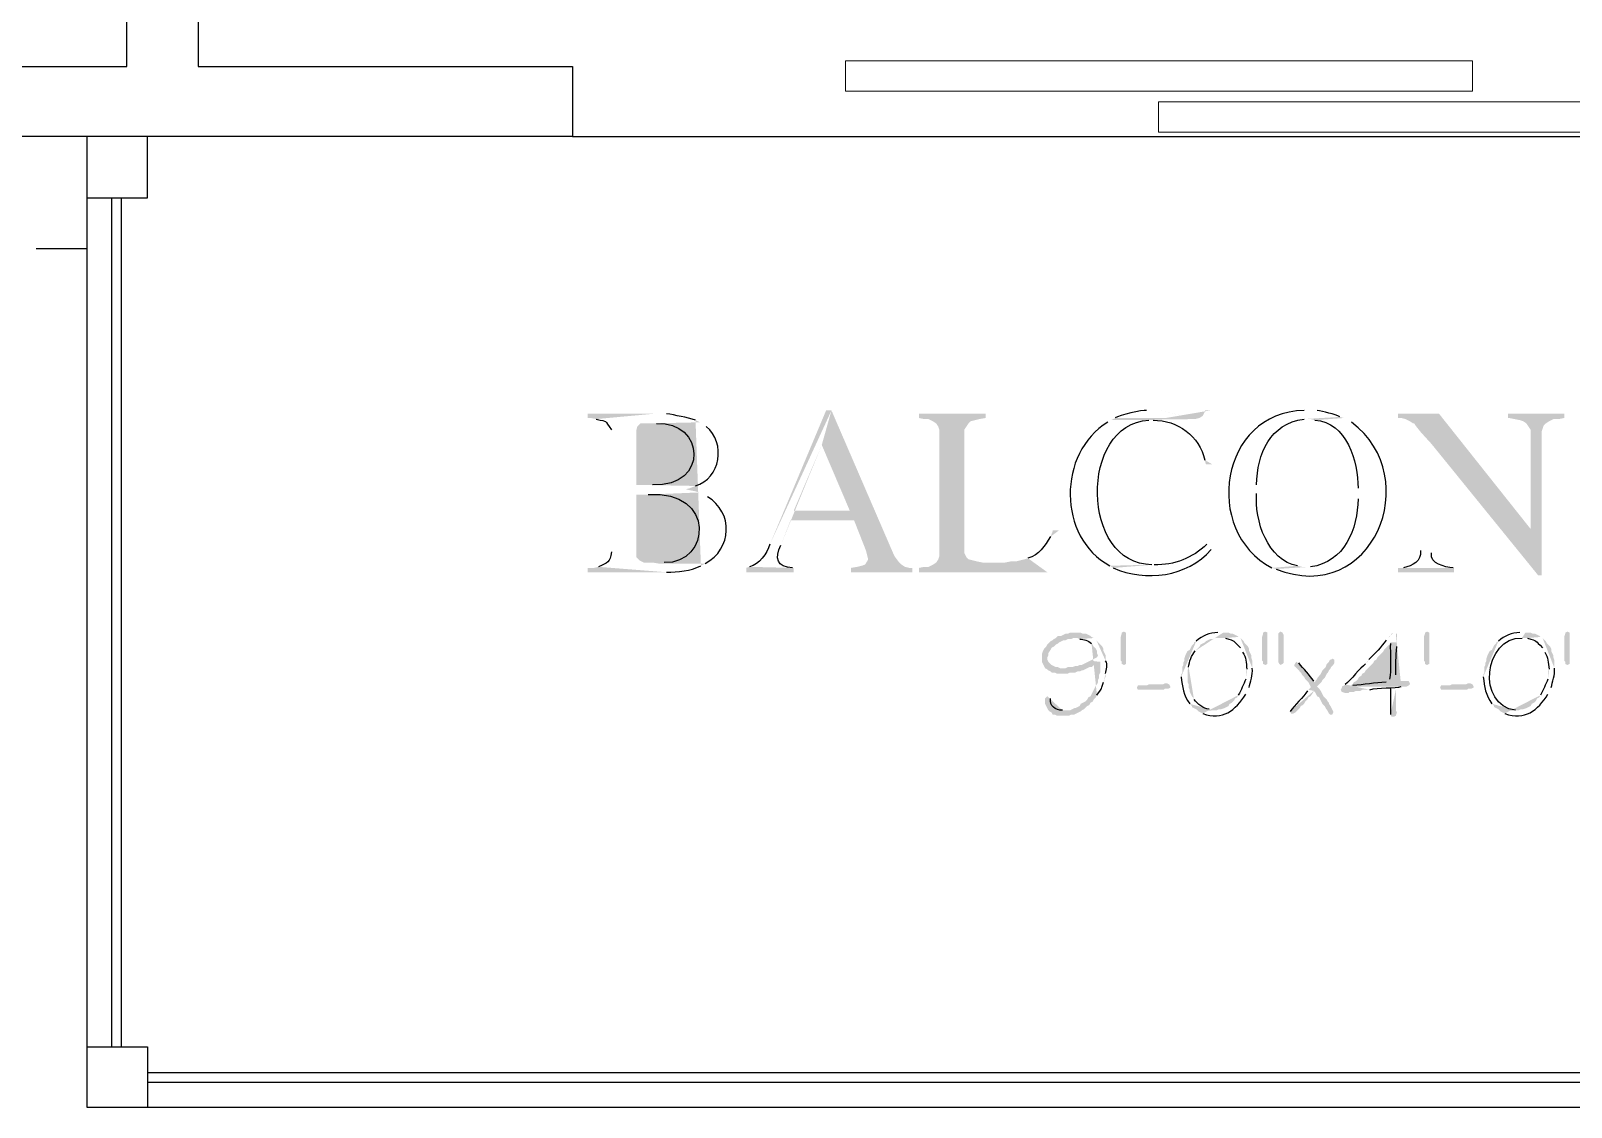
# Model space of a CAD drawing. Header units: inches. Extents: x -167 to 6071, y -6287 to -2731.
# Drawn here: x 1152.2 to 1228.3, y -6100 to -6046.8 of the extents above; entities that cross this region are included whole.
import ezdxf

# ---------------------------------------------------------------- set-up
doc = ezdxf.new("R2010")
doc.units = ezdxf.units.IN
doc.header["$LTSCALE"] = 96
doc.header["$MEASUREMENT"] = 0
doc.layers.add('Doors', color=5, linetype='Continuous', lineweight=9)
doc.layers.add('PDF_Geometry', color=7, linetype='Continuous', true_color=0x4a4a4a)
doc.layers.add('PDF_Solid Fills', color=7, linetype='Continuous')

msp = doc.modelspace()

# ---------------------------------------------------------------- hatches: boundary and pattern name
at = {"layer": 'PDF_Solid Fills', "transparency": 33554559}
h = msp.add_hatch(color=256, dxfattribs=at)
h.paths.add_polyline_path([(1182.997, -6065.749), (1179.69, -6065.749), (1179.69, -6065.962), (1179.85, -6065.962), (1180.117, -6066.015)], flags=0)
h.paths.add_polyline_path([(1180.863, -6066.549), (1180.863, -6072.575)], flags=0)
h.paths.add_polyline_path([(1180.223, -6073.322), (1180.01, -6073.375), (1179.69, -6073.375), (1179.69, -6073.589), (1183.583, -6073.589)], flags=0)
h.paths.add_polyline_path([(1185.29, -6073.269), (1185.503, -6073.162), (1183.21, -6073.162), (1182.89, -6073.109), (1182.463, -6073.109), (1182.25, -6073.002), (1182.09, -6072.842), (1182.09, -6069.749), (1182.623, -6069.749), (1185.237, -6069.642), (1185.023, -6069.589), (1184.757, -6069.535), (1184.543, -6069.482), (1184.757, -6069.429), (1185.023, -6069.322), (1182.09, -6069.269), (1182.09, -6066.602), (1182.143, -6066.389), (1182.303, -6066.229), (1182.783, -6066.229), (1185.237, -6066.175), (1185.023, -6066.069)], flags=0)
h.paths.add_polyline_path([(1183.583, -6065.749), (1183.317, -6065.749)], flags=0)
h = msp.add_hatch(color=256, dxfattribs=at)
h.paths.add_polyline_path([(1185.237, -6066.175), (1182.783, -6066.229), (1183.103, -6066.229)], flags=0)
h.paths.add_polyline_path([(1182.89, -6069.269), (1182.09, -6069.269), (1185.023, -6069.322)], flags=0)
h.paths.add_polyline_path([(1185.557, -6066.389), (1185.397, -6066.282)], flags=0)
h = msp.add_hatch(color=256, dxfattribs=at)
h.paths.add_polyline_path([(1191.743, -6065.589), (1191.477, -6065.589), (1188.703, -6072.202)], flags=0)
h.paths.add_polyline_path([(1187.69, -6073.322), (1187.53, -6073.375), (1187.53, -6073.589), (1189.877, -6073.589), (1189.877, -6073.375), (1189.823, -6073.375)], flags=0)
h.paths.add_polyline_path([(1189.237, -6072.255), (1189.717, -6071.029), (1192.863, -6071.029), (1189.877, -6070.549), (1191.263, -6067.295)], flags=0)
for points in [[(1191.743, -6065.589), (1191.263, -6067.295), (1192.65, -6070.549), (1189.877, -6070.549), (1192.863, -6071.029), (1193.45, -6072.522), (1193.503, -6072.735), (1193.557, -6072.949), (1193.503, -6073.055), (1193.397, -6073.215), (1193.237, -6073.269), (1193.023, -6073.322), (1192.703, -6073.375), (1192.703, -6073.589), (1195.743, -6073.589), (1195.743, -6073.375), (1195.583, -6073.375), (1195.37, -6073.322), (1195.21, -6073.215), (1195.05, -6073.055), (1194.89, -6072.842), (1194.783, -6072.629)], [(1199.37, -6065.749), (1196.063, -6065.749), (1196.063, -6065.962), (1196.33, -6066.015), (1196.543, -6066.015), (1196.757, -6066.122), (1196.917, -6066.229), (1197.023, -6066.389), (1197.077, -6066.549), (1197.077, -6072.789), (1197.023, -6072.949), (1196.917, -6073.109), (1199.743, -6073.109), (1199.21, -6073.109), (1198.943, -6073.055), (1198.517, -6072.949), (1198.41, -6072.842), (1198.303, -6072.629), (1198.303, -6066.549), (1198.41, -6066.389), (1198.517, -6066.229), (1198.623, -6066.122), (1199.05, -6066.015), (1199.37, -6065.962)], [(1221.77, -6065.749), (1219.743, -6065.749), (1219.743, -6065.962), (1219.903, -6065.962), (1220.117, -6066.015), (1220.33, -6066.122), (1220.49, -6066.229), (1220.543, -6066.229), (1220.65, -6066.389), (1220.863, -6066.655), (1221.397, -6067.242), (1226.677, -6073.749), (1226.303, -6071.455)], [(1227.957, -6065.749), (1225.183, -6065.749), (1225.183, -6065.962), (1225.237, -6065.962), (1225.77, -6066.069), (1225.93, -6066.122), (1226.09, -6066.229), (1226.197, -6066.389), (1226.303, -6066.549), (1226.303, -6071.455), (1226.677, -6073.749), (1226.837, -6073.749), (1226.837, -6066.655), (1226.89, -6066.495), (1226.943, -6066.335), (1227.05, -6066.229), (1227.21, -6066.122), (1227.423, -6066.015), (1227.69, -6066.015), (1227.957, -6065.962)], [(1203.797, -6076.575), (1203.53, -6076.575), (1203.423, -6076.629), (1203.317, -6076.629), (1203.21, -6076.682), (1203.103, -6076.735), (1202.943, -6076.735), (1202.837, -6076.842), (1202.73, -6076.895), (1202.677, -6076.949), (1202.57, -6077.002), (1202.463, -6077.109), (1202.41, -6077.162), (1202.357, -6077.269), (1202.25, -6077.375), (1202.197, -6077.482), (1202.143, -6077.642), (1202.143, -6078.015), (1202.197, -6078.122), (1202.303, -6078.335), (1203.21, -6078.335), (1203.05, -6078.335), (1202.943, -6078.282), (1202.837, -6078.282), (1202.623, -6078.175), (1202.57, -6078.122), (1202.463, -6078.015), (1202.41, -6077.909), (1202.41, -6077.802), (1202.463, -6077.695), (1202.463, -6077.589), (1202.57, -6077.429), (1202.623, -6077.322), (1202.73, -6077.269), (1202.837, -6077.162), (1202.943, -6077.109), (1202.997, -6077.055), (1203.21, -6076.949), (1203.317, -6076.949), (1203.423, -6076.895), (1203.583, -6076.895), (1203.69, -6076.842), (1204.703, -6076.842), (1204.597, -6076.789), (1204.543, -6076.735), (1204.33, -6076.629), (1204.17, -6076.629), (1204.063, -6076.575), (1203.957, -6076.575)], [(1206.303, -6076.789), (1206.303, -6078.122), (1206.197, -6078.175), (1206.09, -6078.122), (1206.09, -6078.015), (1206.037, -6077.962), (1206.037, -6076.789), (1206.09, -6076.629), (1206.09, -6076.575), (1206.197, -6076.522), (1206.303, -6076.575)], [(1213.183, -6076.522), (1213.077, -6076.575), (1213.077, -6076.629), (1213.023, -6076.789), (1213.023, -6077.962), (1213.077, -6078.015), (1213.077, -6078.122), (1213.183, -6078.175), (1213.29, -6078.122), (1213.29, -6076.575)], [(1213.93, -6076.522), (1213.877, -6076.575), (1213.823, -6076.629), (1213.823, -6078.015), (1213.877, -6078.122), (1213.93, -6078.175), (1214.037, -6078.122), (1214.09, -6078.069), (1214.09, -6076.682), (1214.037, -6076.575)], [(1221.29, -6076.789), (1221.29, -6078.122), (1221.183, -6078.175), (1221.077, -6078.122), (1221.077, -6078.015), (1221.023, -6077.962), (1221.023, -6076.789), (1221.077, -6076.629), (1221.077, -6076.575), (1221.183, -6076.522), (1221.29, -6076.575)], [(1228.117, -6076.522), (1228.01, -6076.575), (1228.01, -6076.629), (1227.957, -6076.789), (1227.957, -6077.962), (1228.01, -6078.015), (1228.01, -6078.122), (1228.117, -6078.175), (1228.223, -6078.122), (1228.223, -6076.575)], [(1204.543, -6077.962), (1204.117, -6078.175), (1204.01, -6078.175), (1203.903, -6078.229), (1203.797, -6078.229), (1203.637, -6078.282), (1203.423, -6078.282), (1203.317, -6078.335), (1202.303, -6078.335), (1202.41, -6078.389), (1202.463, -6078.442), (1202.57, -6078.495), (1202.623, -6078.549), (1202.783, -6078.549), (1202.89, -6078.602), (1203.423, -6078.602), (1203.53, -6078.549), (1203.797, -6078.549), (1203.903, -6078.495), (1204.01, -6078.495), (1204.117, -6078.442), (1204.17, -6078.442), (1204.49, -6078.282), (1204.597, -6078.282), (1204.703, -6078.175), (1204.917, -6078.069), (1204.97, -6078.015)], [(1216.49, -6077.855), (1216.437, -6077.909), (1216.383, -6077.909), (1216.33, -6078.015), (1216.223, -6078.122), (1216.17, -6078.282), (1216.117, -6078.335), (1216.01, -6078.442), (1215.957, -6078.549), (1215.903, -6078.655), (1215.797, -6078.762), (1215.743, -6078.869), (1215.69, -6078.922), (1215.637, -6079.029), (1215.317, -6079.029), (1215.37, -6079.135), (1215.423, -6079.242), (1215.423, -6079.295), (1215.317, -6079.402), (1215.583, -6079.455), (1215.637, -6079.509), (1215.743, -6079.722), (1215.85, -6079.775), (1215.903, -6079.882), (1215.957, -6079.989), (1216.01, -6080.095), (1216.117, -6080.202), (1216.17, -6080.309), (1216.277, -6080.469), (1216.33, -6080.575), (1216.383, -6080.629), (1216.49, -6080.629), (1216.543, -6080.522), (1216.543, -6080.469), (1216.49, -6080.362), (1216.437, -6080.255), (1216.33, -6080.095), (1216.33, -6080.042), (1216.277, -6079.989), (1216.223, -6079.882), (1216.17, -6079.829), (1216.063, -6079.722), (1216.01, -6079.615), (1215.957, -6079.509), (1215.85, -6079.349), (1215.743, -6079.242), (1215.85, -6079.135), (1215.957, -6079.029), (1216.01, -6078.922), (1216.117, -6078.815), (1216.17, -6078.709), (1216.223, -6078.602), (1216.277, -6078.549), (1216.33, -6078.442), (1216.383, -6078.389), (1216.437, -6078.282), (1216.543, -6078.175), (1216.597, -6078.069), (1216.597, -6077.909)], [(1208.33, -6079.082), (1208.223, -6079.082), (1208.117, -6079.135), (1207.423, -6079.135), (1207.317, -6079.189), (1206.89, -6079.189), (1206.837, -6079.295), (1206.89, -6079.402), (1208.17, -6079.402), (1208.223, -6079.349), (1208.383, -6079.349), (1208.49, -6079.295), (1208.49, -6079.242), (1208.437, -6079.135)], [(1223.317, -6079.082), (1223.21, -6079.082), (1223.103, -6079.135), (1222.41, -6079.135), (1222.303, -6079.189), (1221.877, -6079.189), (1221.823, -6079.295), (1221.877, -6079.402), (1223.157, -6079.402), (1223.21, -6079.349), (1223.37, -6079.349), (1223.477, -6079.295), (1223.477, -6079.242), (1223.423, -6079.135)]]:
    msp.add_hatch(color=256, dxfattribs=at).paths.add_polyline_path(points)
h = msp.add_hatch(color=256, dxfattribs=at)
h.paths.add_polyline_path([(1205.557, -6066.069), (1205.397, -6066.175)], flags=0)
h.paths.add_polyline_path([(1205.503, -6073.269), (1207.69, -6073.215), (1207.583, -6073.215)], flags=0)
h.paths.add_polyline_path([(1207.423, -6066.069), (1207.637, -6066.069)], flags=0)
h = msp.add_hatch(color=256, dxfattribs=at)
h.paths.add_polyline_path([(1210.463, -6065.589), (1210.197, -6065.589), (1210.197, -6065.642), (1210.09, -6065.855), (1209.93, -6065.962), (1209.717, -6066.015), (1205.557, -6066.069), (1207.637, -6066.069)], flags=0)
h.paths.add_polyline_path([(1210.197, -6068.042), (1210.25, -6068.255), (1210.57, -6068.255)], flags=0)
h = msp.add_hatch(color=256, dxfattribs=at)
h.paths.add_polyline_path([(1207.477, -6065.589), (1207.317, -6065.589)], flags=0)
h.paths.add_polyline_path([(1205.77, -6065.962), (1205.557, -6066.069), (1209.717, -6066.015), (1209.557, -6065.962)], flags=0)
h.paths.add_polyline_path([(1209.557, -6065.962, 0.003714), (1207.957, -6065.589)], flags=0)
h.paths.add_polyline_path([(1207.957, -6065.589), (1207.743, -6065.589)], flags=0)
h = msp.add_hatch(color=256, dxfattribs=at)
h.paths.add_polyline_path([(1215.263, -6065.589), (1215.103, -6065.589)], flags=0)
h.paths.add_polyline_path([(1213.503, -6073.375), (1215.21, -6073.322), (1214.997, -6073.322), (1214.783, -6073.269)], flags=0)
h.paths.add_polyline_path([(1212.757, -6069.695), (1212.757, -6069.269)], flags=0)
h.paths.add_polyline_path([(1215.103, -6066.015), (1215.37, -6066.015), (1217.077, -6065.962), (1216.863, -6065.909)], flags=0)
h.paths.add_polyline_path([(1215.743, -6065.589), (1215.53, -6065.589)], flags=0)
h = msp.add_hatch(color=256, dxfattribs=at)
h.paths.add_polyline_path([(1217.077, -6065.962), (1215.37, -6066.015), (1215.423, -6066.015), (1215.637, -6066.069)], flags=0)
h.paths.add_polyline_path([(1217.77, -6069.429), (1217.77, -6069.962)], flags=0)
h.paths.add_polyline_path([(1215.423, -6073.322), (1215.21, -6073.322), (1213.503, -6073.375), (1213.717, -6073.429)], flags=0)
h.paths.add_polyline_path([(1217.45, -6066.175), (1217.29, -6066.069)], flags=0)
h = msp.add_hatch(color=256, dxfattribs=at)
h.paths.add_polyline_path([(1220.863, -6066.655), (1220.863, -6072.522)], flags=0)
h.paths.add_polyline_path([(1220.01, -6073.375), (1219.743, -6073.375), (1219.743, -6073.589), (1222.517, -6073.589), (1222.517, -6073.375), (1222.463, -6073.375)], flags=0)
h.paths.add_polyline_path([(1221.397, -6072.629), (1221.397, -6067.242)], flags=0)
h = msp.add_hatch(color=256, dxfattribs=at)
h.paths.add_polyline_path([(1185.237, -6069.642), (1182.623, -6069.749), (1182.677, -6069.749)], flags=0)
h.paths.add_polyline_path([(1183.477, -6073.109), (1183.21, -6073.162), (1185.503, -6073.162)], flags=0)
h.paths.add_polyline_path([(1185.61, -6069.855), (1185.45, -6069.749)], flags=0)
h = msp.add_hatch(color=256, dxfattribs=at)
h.paths.add_polyline_path([(1202.997, -6071.509), (1202.677, -6071.509), (1202.677, -6071.562), (1202.57, -6071.829)], flags=0)
h.paths.add_polyline_path([(1201.45, -6072.895), (1201.29, -6072.949), (1200.863, -6073.055), (1200.597, -6073.055), (1200.33, -6073.109), (1196.917, -6073.109), (1196.757, -6073.215), (1196.543, -6073.322), (1196.33, -6073.322), (1196.063, -6073.375), (1196.063, -6073.589), (1202.41, -6073.589)], flags=0)
h = msp.add_hatch(color=256, dxfattribs=at)
h.paths.add_polyline_path([(1210.517, -6072.042), (1210.303, -6072.202)], flags=0)
h.paths.add_polyline_path([(1207.69, -6073.215), (1205.503, -6073.269), (1205.663, -6073.375)], flags=0)
h.paths.add_polyline_path([(1210.517, -6072.469), (1210.73, -6072.309)], flags=0)
h = msp.add_hatch(color=256, dxfattribs=at)
h.paths.add_polyline_path([(1204.703, -6076.842), (1203.797, -6076.842), (1203.903, -6076.842), (1204.01, -6076.895)], flags=0)
h.paths.add_polyline_path([(1204.597, -6077.109), (1204.65, -6077.162), (1204.703, -6077.269), (1204.81, -6077.375), (1204.863, -6077.482), (1204.863, -6077.589), (1204.917, -6077.695), (1204.863, -6077.802), (1204.757, -6077.855), (1204.65, -6077.909), (1204.543, -6077.962), (1204.97, -6078.015), (1205.023, -6078.015), (1205.023, -6078.549), (1204.97, -6078.655), (1204.97, -6078.815), (1204.917, -6078.922), (1204.917, -6079.029), (1204.863, -6079.135), (1204.81, -6079.189), (1204.757, -6079.295), (1204.65, -6079.509), (1204.543, -6079.722), (1204.437, -6079.775), (1204.383, -6079.882), (1204.277, -6079.989), (1204.17, -6080.042), (1204.063, -6080.095), (1204.01, -6080.202), (1203.903, -6080.255), (1203.797, -6080.309), (1203.743, -6080.309), (1203.637, -6080.362), (1203.53, -6080.415), (1203.157, -6080.415), (1204.063, -6080.469), (1204.117, -6080.415), (1204.223, -6080.362), (1204.277, -6080.309), (1204.383, -6080.202), (1204.49, -6080.149), (1204.543, -6080.042), (1204.65, -6079.989), (1204.703, -6079.882), (1204.81, -6079.775), (1204.863, -6079.669)], flags=0)
h.paths.add_polyline_path([(1205.183, -6079.029), (1205.237, -6078.975), (1205.237, -6078.869), (1205.29, -6078.762), (1205.29, -6078.602)], flags=0)
h.paths.add_polyline_path([(1205.29, -6077.962), (1205.29, -6077.695), (1205.237, -6077.589), (1205.183, -6077.482), (1205.183, -6077.375), (1205.13, -6077.269), (1205.077, -6077.215), (1204.97, -6077.109), (1204.863, -6077.002), (1204.81, -6076.895)], flags=0)
h = msp.add_hatch(color=256, dxfattribs=at)
h.paths.add_polyline_path([(1210.997, -6076.522), (1210.837, -6076.575)], flags=0)
h.paths.add_polyline_path([(1209.77, -6077.002), (1209.663, -6077.055), (1209.663, -6077.109), (1209.557, -6077.215), (1209.503, -6077.322), (1209.45, -6077.429), (1209.343, -6077.482), (1209.29, -6077.589), (1209.237, -6077.695), (1209.183, -6077.855), (1209.183, -6077.962), (1209.13, -6078.069), (1209.13, -6078.175), (1209.077, -6078.282), (1209.077, -6078.549), (1209.023, -6078.655), (1209.023, -6078.762)], flags=0)
h.paths.add_polyline_path([(1209.45, -6080.095), (1209.557, -6080.202), (1209.557, -6080.255), (1209.663, -6080.309), (1209.77, -6080.362), (1209.877, -6080.469), (1210.677, -6080.415), (1210.517, -6080.415), (1210.41, -6080.362)], flags=0)
h.paths.add_polyline_path([(1209.663, -6079.882), (1209.61, -6079.775), (1209.557, -6079.722), (1209.503, -6079.615), (1209.45, -6079.509), (1209.45, -6079.402), (1209.397, -6079.295), (1209.397, -6079.135), (1209.343, -6079.029), (1209.343, -6078.442), (1209.397, -6078.282)], flags=0)
h.paths.add_polyline_path([(1209.717, -6077.482), (1209.93, -6077.269), (1209.983, -6077.162), (1210.09, -6077.109), (1210.197, -6077.055), (1210.25, -6077.002), (1210.463, -6076.895), (1210.57, -6076.895), (1210.73, -6076.842), (1210.943, -6076.842), (1211.85, -6076.789), (1211.797, -6076.735), (1211.583, -6076.629), (1211.477, -6076.629), (1211.37, -6076.575), (1211.103, -6076.575)], flags=0)
h = msp.add_hatch(color=256, dxfattribs=at)
h.paths.add_polyline_path([(1211.85, -6076.789), (1210.943, -6076.842), (1211.21, -6076.842)], flags=0)
h.paths.add_polyline_path([(1211.957, -6077.322), (1212.01, -6077.429), (1212.063, -6077.535)], flags=0)
h.paths.add_polyline_path([(1212.277, -6078.389), (1212.223, -6078.495), (1212.223, -6078.869)], flags=0)
h.paths.add_polyline_path([(1211.85, -6079.669), (1211.797, -6079.775), (1211.69, -6079.829), (1211.637, -6079.935), (1211.53, -6080.042), (1211.423, -6080.095), (1211.37, -6080.202), (1211.263, -6080.255), (1211.157, -6080.309), (1210.997, -6080.362), (1210.89, -6080.362), (1210.783, -6080.415), (1210.677, -6080.415), (1209.877, -6080.469), (1209.983, -6080.522), (1210.09, -6080.575)], flags=0)
h.paths.add_polyline_path([(1212.223, -6079.615), (1212.277, -6079.509), (1212.33, -6079.402), (1212.383, -6079.295)], flags=0)
h.paths.add_polyline_path([(1212.543, -6078.335), (1212.543, -6077.962), (1212.49, -6077.802), (1212.49, -6077.695), (1212.437, -6077.589), (1212.383, -6077.482), (1212.383, -6077.375), (1212.33, -6077.269), (1212.277, -6077.215), (1212.17, -6077.109), (1212.117, -6077.002), (1212.063, -6076.949), (1211.957, -6076.842)], flags=0)
h = msp.add_hatch(color=256, dxfattribs=at)
h.paths.add_polyline_path([(1219.53, -6076.575), (1219.423, -6076.629), (1219.37, -6076.735), (1219.317, -6076.735), (1219.263, -6076.842), (1219.157, -6076.949)], flags=0)
h.paths.add_polyline_path([(1218.303, -6077.909), (1218.25, -6078.015), (1218.143, -6078.122)], flags=0)
h.paths.add_polyline_path([(1217.13, -6079.135), (1217.077, -6079.189), (1216.97, -6079.242), (1216.97, -6079.295), (1216.917, -6079.402), (1216.97, -6079.509), (1217.13, -6079.562), (1217.29, -6079.562), (1217.343, -6079.509), (1217.557, -6079.509), (1217.663, -6079.455), (1217.877, -6079.455), (1217.983, -6079.402), (1218.357, -6079.402)], flags=0)
h.paths.add_polyline_path([(1219.903, -6079.242), (1220.17, -6079.242), (1217.397, -6079.242), (1217.397, -6079.189), (1217.503, -6079.135), (1217.557, -6079.029), (1217.663, -6078.975), (1217.77, -6078.869), (1217.823, -6078.762), (1217.93, -6078.709), (1217.983, -6078.602), (1218.09, -6078.549), (1218.143, -6078.442), (1218.25, -6078.335), (1218.303, -6078.282), (1218.41, -6078.175), (1218.517, -6078.069), (1218.57, -6077.962), (1218.677, -6077.909), (1218.73, -6077.802), (1218.837, -6077.695), (1218.997, -6077.535), (1219.05, -6077.429), (1219.157, -6077.322), (1219.21, -6077.269), (1219.317, -6077.162), (1219.37, -6077.055), (1219.69, -6077.055), (1219.69, -6076.629), (1219.637, -6076.629)], flags=0)
h = msp.add_hatch(color=256, dxfattribs=at)
h.paths.add_polyline_path([(1225.93, -6076.522), (1225.77, -6076.575)], flags=0)
h.paths.add_polyline_path([(1224.703, -6077.002), (1224.597, -6077.055), (1224.597, -6077.109), (1224.49, -6077.215), (1224.437, -6077.322), (1224.383, -6077.429), (1224.277, -6077.482), (1224.223, -6077.589), (1224.17, -6077.695), (1224.117, -6077.855), (1224.117, -6077.962), (1224.063, -6078.069), (1224.063, -6078.175), (1224.01, -6078.282), (1224.01, -6078.549), (1223.957, -6078.655), (1223.957, -6078.762)], flags=0)
h.paths.add_polyline_path([(1224.383, -6080.095), (1224.49, -6080.202), (1224.49, -6080.255), (1224.597, -6080.309), (1224.703, -6080.362), (1224.81, -6080.469), (1225.61, -6080.415), (1225.557, -6080.415)], flags=0)
h.paths.add_polyline_path([(1225.877, -6076.842), (1226.783, -6076.789), (1226.73, -6076.735), (1226.517, -6076.629), (1226.41, -6076.629), (1226.303, -6076.575), (1226.037, -6076.575)], flags=0)
h = msp.add_hatch(color=256, dxfattribs=at)
h.paths.add_polyline_path([(1226.783, -6076.789), (1225.877, -6076.842), (1226.143, -6076.842)], flags=0)
h.paths.add_polyline_path([(1226.89, -6077.322), (1226.943, -6077.429), (1226.997, -6077.535)], flags=0)
h.paths.add_polyline_path([(1227.21, -6078.389), (1227.157, -6078.495), (1227.157, -6078.869)], flags=0)
h.paths.add_polyline_path([(1226.783, -6079.669), (1226.73, -6079.775), (1226.623, -6079.829), (1226.57, -6079.935), (1226.463, -6080.042), (1226.357, -6080.095), (1226.303, -6080.202), (1226.09, -6080.309), (1225.93, -6080.362), (1225.823, -6080.362), (1225.717, -6080.415), (1225.61, -6080.415), (1224.81, -6080.469), (1225.023, -6080.575)], flags=0)
h.paths.add_polyline_path([(1227.157, -6079.615), (1227.21, -6079.509), (1227.317, -6079.295)], flags=0)
h.paths.add_polyline_path([(1227.477, -6078.335), (1227.477, -6077.962), (1227.423, -6077.802), (1227.423, -6077.695), (1227.317, -6077.482), (1227.317, -6077.375), (1227.263, -6077.269), (1227.21, -6077.215), (1227.103, -6077.109), (1227.05, -6077.002), (1226.997, -6076.949), (1226.89, -6076.842)], flags=0)
h = msp.add_hatch(color=256, dxfattribs=at)
h.paths.add_polyline_path([(1219.69, -6077.055), (1219.37, -6077.055), (1219.37, -6077.109)], flags=0)
h.paths.add_polyline_path([(1219.317, -6078.869), (1219.317, -6079.029), (1219.157, -6079.029)], flags=0)
h.paths.add_polyline_path([(1217.503, -6079.189), (1217.397, -6079.242), (1220.17, -6079.242), (1220.277, -6079.189), (1220.33, -6079.135), (1220.33, -6079.082), (1220.277, -6078.975), (1219.637, -6078.975), (1219.637, -6078.655)], flags=0)
h.paths.add_polyline_path([(1219.69, -6077.269), (1219.69, -6077.162)], flags=0)
h = msp.add_hatch(color=256, dxfattribs=at)
h.paths.add_polyline_path([(1214.73, -6078.015), (1214.677, -6078.069), (1214.623, -6078.175), (1214.623, -6078.229), (1214.677, -6078.282), (1214.943, -6078.549), (1214.997, -6078.655), (1215.103, -6078.762), (1215.157, -6078.869), (1215.263, -6078.975), (1215.317, -6079.029), (1215.637, -6079.029), (1215.583, -6078.975)], flags=0)
h.paths.add_polyline_path([(1214.837, -6078.069), (1214.783, -6078.069)], flags=0)
h = msp.add_hatch(color=256, dxfattribs=at)
h.paths.add_polyline_path([(1202.41, -6079.722), (1202.303, -6079.829), (1202.303, -6080.095), (1202.41, -6080.309), (1202.463, -6080.415), (1202.517, -6080.469), (1202.623, -6080.522), (1202.677, -6080.629), (1202.783, -6080.629), (1202.89, -6080.682), (1203.477, -6080.682), (1203.583, -6080.629), (1203.743, -6080.629), (1204.063, -6080.469), (1203.157, -6080.415)], flags=0)
h.paths.add_polyline_path([(1202.57, -6079.829), (1202.517, -6079.722)], flags=0)
h = msp.add_hatch(color=256, dxfattribs=at)
h.paths.add_polyline_path([(1215.317, -6079.402), (1215.263, -6079.455)], flags=0)
h.paths.add_polyline_path([(1214.41, -6080.469), (1214.463, -6080.575), (1214.57, -6080.575), (1214.677, -6080.522), (1214.89, -6080.309), (1214.943, -6080.202), (1215.05, -6080.149), (1215.103, -6080.095), (1215.157, -6079.989), (1215.263, -6079.882), (1215.317, -6079.775), (1215.423, -6079.722), (1215.53, -6079.562), (1215.583, -6079.455)], flags=0)
h = msp.add_hatch(color=256, dxfattribs=at)
h.paths.add_polyline_path([(1219.637, -6079.295), (1219.37, -6079.295), (1219.37, -6079.349)], flags=0)
h.paths.add_polyline_path([(1219.37, -6080.629), (1219.423, -6080.735), (1219.53, -6080.735), (1219.637, -6080.682), (1219.69, -6080.522), (1219.637, -6080.415), (1219.637, -6079.402)], flags=0)

# ---------------------------------------------------------------- linework, layer by layer
at = {"layer": 'Doors', "transparency": 33554687}
for points in [[(1223.423, -6049.802), (1192.437, -6049.802), (1192.437, -6048.309), (1223.423, -6048.309)], [(1238.943, -6051.829), (1207.903, -6051.829), (1207.903, -6050.335), (1238.943, -6050.335)]]:
    msp.add_lwpolyline(points, close=True, dxfattribs=at)
at = {"layer": 'PDF_Geometry', "color": 7}
for points in [[(1174.89, -5876.095), (1160.437, -5876.095), (1160.437, -5990.815), (1156.917, -5990.815), (1156.917, -5961.109), (1096.917, -5961.109), (1096.917, -6048.575), (1156.917, -6048.575), (1156.917, -6018.815), (1160.437, -6018.815), (1160.437, -6048.575), (1178.943, -6048.575), (1178.943, -6052.042), (1096.917, -6052.042), (1096.917, -6070.069), (1086.943, -6070.069), (1086.943, -5997.589), (1073.663, -5997.589), (1073.663, -5994.069)], [(1178.943, -6052.042), (1238.943, -6052.042), (1238.943, -6048.575), (1320.917, -6048.575)], [(1154.943, -6052.042), (1154.943, -6100.042), (1262.943, -6100.042), (1262.943, -6052.042)]]:
    msp.add_lwpolyline(points, dxfattribs=at)
at = {"layer": 'PDF_Geometry'}
for points in [[(1154.943, -6055.082), (1157.93, -6055.082), (1157.93, -6052.042)], [(1156.17, -6097.055), (1156.17, -6055.082)], [(1156.65, -6097.055), (1156.65, -6055.082)], [(1154.943, -6057.589), (1152.437, -6057.589)], [(1154.943, -6097.055), (1157.93, -6097.055), (1157.93, -6100.042)], [(1259.903, -6098.335), (1157.93, -6098.335)], [(1259.903, -6098.815), (1157.93, -6098.815)]]:
    msp.add_lwpolyline(points, dxfattribs=at)
for points in [[(1180.117, -6066.015), (1180.729, -6066.179), (1180.486, -6066.013), (1180.863, -6066.549)], [(1183.103, -6066.229), (1185.452, -6066.115), (1185.745, -6069.364), (1182.89, -6069.269)], [(1185.023, -6066.069), (1184.606, -6065.934), (1184.019, -6065.823), (1183.583, -6065.749)], [(1205.397, -6066.175), (1202.899, -6067.674), (1202.911, -6071.871), (1205.503, -6073.269)], [(1207.583, -6073.215), (1204.048, -6073.215), (1203.982, -6066.239), (1207.423, -6066.069)], [(1207.317, -6065.589), (1207.094, -6065.551), (1205.963, -6065.828), (1205.77, -6065.962)], [(1207.637, -6066.069), (1208.847, -6066.071), (1209.933, -6066.839), (1210.197, -6068.042)], [(1215.103, -6065.589), (1210.936, -6065.671), (1210.055, -6071.543), (1213.503, -6073.375)], [(1212.757, -6069.269), (1212.774, -6067.736), (1213.411, -6066.231), (1215.103, -6066.015)], [(1213.717, -6073.429), (1218.465, -6075.332), (1221.119, -6068.918), (1217.45, -6066.175)], [(1215.637, -6066.069), (1217.196, -6066.145), (1217.784, -6068.127), (1217.77, -6069.429)], [(1216.863, -6065.909), (1216.645, -6065.753), (1216.02, -6065.657), (1215.743, -6065.589)], [(1185.023, -6069.322), (1186.261, -6068.942), (1186.545, -6067.212), (1185.557, -6066.389)], [(1182.677, -6069.749), (1186.069, -6069.52), (1185.755, -6073.194), (1183.477, -6073.109)], [(1185.503, -6073.162), (1186.836, -6072.452), (1186.916, -6070.622), (1185.61, -6069.855)], [(1214.783, -6073.269), (1213.305, -6073.041), (1212.637, -6070.997), (1212.757, -6069.695)], [(1217.77, -6069.962), (1217.753, -6071.446), (1217.091, -6073.11), (1215.423, -6073.322)], [(1188.703, -6072.202), (1188.524, -6072.678), (1188.213, -6073.199), (1187.69, -6073.322)], [(1189.823, -6073.375), (1189.046, -6073.335), (1188.928, -6072.883), (1189.237, -6072.255)], [(1202.57, -6071.829), (1202.267, -6072.277), (1202.02, -6072.748), (1201.45, -6072.895)], [(1210.303, -6072.202), (1209.566, -6072.889), (1208.707, -6073.248), (1207.69, -6073.215)], [(1180.863, -6072.575), (1180.811, -6073.125), (1180.676, -6073.118), (1180.223, -6073.322)], [(1205.663, -6073.375), (1207.297, -6074.086), (1209.297, -6073.823), (1210.517, -6072.469)], [(1220.863, -6072.522), (1220.903, -6073.065), (1220.47, -6073.248), (1220.01, -6073.375)], [(1222.463, -6073.375), (1222.061, -6073.315), (1221.315, -6073.202), (1221.397, -6072.629)], [(1183.583, -6073.589), (1184.166, -6073.582), (1184.76, -6073.534), (1185.29, -6073.269)], [(1204.01, -6076.895), (1204.208, -6076.923), (1204.446, -6076.956), (1204.597, -6077.109)], [(1210.837, -6076.575), (1210.412, -6076.567), (1210.088, -6076.726), (1209.77, -6077.002)], [(1211.21, -6076.842), (1211.736, -6077.007), (1211.553, -6076.934), (1211.957, -6077.322)], [(1219.157, -6076.949), (1218.91, -6077.298), (1218.618, -6077.599), (1218.303, -6077.909)], [(1225.557, -6080.415), (1223.617, -6080.196), (1223.983, -6076.792), (1225.877, -6076.842)], [(1225.77, -6076.575), (1225.346, -6076.567), (1225.021, -6076.727), (1224.703, -6077.002)], [(1226.143, -6076.842), (1226.67, -6077.007), (1226.486, -6076.934), (1226.89, -6077.322)], [(1209.397, -6078.282), (1209.42, -6078.002), (1209.541, -6077.71), (1209.717, -6077.482)], [(1212.063, -6077.535), (1212.246, -6077.827), (1212.236, -6078.03), (1212.277, -6078.389)], [(1219.37, -6077.109), (1219.341, -6077.561), (1219.43, -6078.484), (1219.317, -6078.869)], [(1219.637, -6078.655), (1219.628, -6078.101), (1219.632, -6077.809), (1219.69, -6077.269)], [(1226.997, -6077.535), (1227.18, -6077.827), (1227.169, -6078.03), (1227.21, -6078.389)], [(1205.29, -6078.602), (1205.301, -6078.399), (1205.428, -6078.16), (1205.29, -6077.962)], [(1212.383, -6079.295), (1212.435, -6079.004), (1212.575, -6078.679), (1212.543, -6078.335)], [(1215.583, -6078.975), (1215.355, -6078.656), (1215.09, -6078.367), (1214.837, -6078.069)], [(1218.143, -6078.122), (1217.858, -6078.314), (1217.442, -6078.92), (1217.13, -6079.135)], [(1227.317, -6079.295), (1227.368, -6079.004), (1227.509, -6078.679), (1227.477, -6078.335)], [(1204.863, -6079.669), (1205.127, -6079.269), (1205.035, -6079.503), (1205.183, -6079.029)], [(1209.023, -6078.762), (1209.087, -6079.255), (1209.136, -6079.679), (1209.45, -6080.095)], [(1212.223, -6078.869), (1212.094, -6079.151), (1212.006, -6079.383), (1211.85, -6079.669)], [(1219.157, -6079.029), (1218.594, -6079.039), (1218.057, -6079.163), (1217.503, -6079.189)], [(1218.357, -6079.402), (1218.702, -6079.263), (1219.653, -6079.343), (1219.903, -6079.242)], [(1223.957, -6078.762), (1224.02, -6079.255), (1224.07, -6079.679), (1224.383, -6080.095)], [(1227.157, -6078.869), (1227.028, -6079.15), (1226.94, -6079.383), (1226.783, -6079.669)], [(1203.157, -6080.415), (1202.82, -6080.421), (1202.507, -6080.215), (1202.57, -6079.829)], [(1210.41, -6080.362), (1210.106, -6080.364), (1209.861, -6080.085), (1209.663, -6079.882)], [(1210.09, -6080.575), (1211.086, -6080.937), (1211.713, -6080.421), (1212.223, -6079.615)], [(1215.263, -6079.455), (1215.099, -6079.754), (1214.609, -6080.189), (1214.41, -6080.469)], [(1219.37, -6079.349), (1219.37, -6079.775), (1219.37, -6080.202), (1219.37, -6080.629)], [(1225.023, -6080.575), (1226.019, -6080.937), (1226.646, -6080.421), (1227.157, -6079.615)]]:
    msp.add_open_spline(points, degree=3, dxfattribs=at)

doc.saveas('drawing.dxf')
